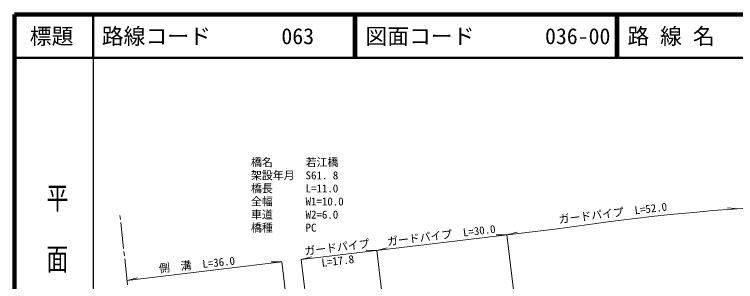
# Model space of a CAD drawing. Units: millimetres at full size, sheet at 1:1000; details may follow other scales. Extents: x 40000 to 680000, y 20000 to 380000.
# Drawn here: x 40000 to 205156, y 318694 to 380000 of the extents above; entities that cross this region are included whole.
import ezdxf
from ezdxf.enums import TextEntityAlignment as Align

# ---------------------------------------------------------------- set-up
doc = ezdxf.new("R2010")
doc.units = ezdxf.units.MM
doc.header["$LTSCALE"] = 1000
doc.linetypes.add('CHAIN', pattern=[18.5, 12, -1.5, 3.5, -1.5])
for name, color, linetype, lineweight in [('M-BMK', 2, 'CHAIN', 13), ('M-STR-HTXT', 7, 'Continuous', 13), ('M-TTL', 2, 'Continuous', 140), ('M-TTL-BAND', 7, 'Continuous', 25), ('M-TTL-LINE', 7, 'Continuous', 50)]:
    doc.layers.add(name, color=color, linetype=linetype, lineweight=lineweight)
doc.layers.add('M-BMK-HTXT', color=7, linetype='Continuous')
doc.layers.add('M-TTL-TXT', color=7, linetype='Continuous')
doc.styles.add('@ＭＳ ゴシック', font='')
doc.styles.add('ＭＳ ゴシック', font='')
doc.styles.get('@ＭＳ ゴシック').set_extended_font_data('@MS Gothic')
doc.styles.get('ＭＳ ゴシック').set_extended_font_data('MS Gothic')

msp = doc.modelspace()

# ---------------------------------------------------------------- linework, layer by layer
at = {"layer": 'M-BMK'}
for p, q in [((64263, 332966), (64164, 333861)), ((65004, 326307), (64341, 332271)), ((65192, 324618), (65081, 325612)), ((65933, 317959), (65269, 323922))]:
    msp.add_line(p, q, dxfattribs=at)
at = {"layer": 'M-STR-HTXT'}
for p, q in [((205729, 335422), (203279, 335583)), ((164343, 330788), (105691, 323743)), ((152770, 329398), (150316, 329447)), ((152770, 329398), (155143, 330027)), ((154559, 314505), (152770, 329398)), ((123004, 325822), (120550, 325872)), ((123004, 325822), (125377, 326452)), ((124793, 310929), (123004, 325822)), ((105691, 323743), (108064, 324372)), ((107480, 308850), (105691, 323743)), ((101253, 323210), (65822, 318954)), ((101253, 323210), (98798, 323259)), ((103042, 308317), (101253, 323210)), ((65822, 318954), (68195, 319583))]:
    msp.add_line(p, q, dxfattribs=at)
msp.add_arc((243748, -191146), 527939, 83.08943, 98.65037, dxfattribs=at)
at = {"layer": 'M-TTL'}
for p, q in [((40000, 380000), (40000, 20000)), ((680000, 380000), (40000, 380000))]:
    msp.add_line(p, q, dxfattribs=at)
at = {"layer": 'M-TTL-BAND'}
msp.add_line((58000, 370000), (58000, 20000), dxfattribs=at)
at = {"layer": 'M-TTL-LINE'}
for p, q in [((58000, 380000), (58000, 370000)), ((117750, 380000), (117750, 370000)), ((118250, 380000), (118250, 370000)), ((177750, 380000), (177750, 370000)), ((178250, 380000), (178250, 370000)), ((40000, 370000), (680000, 370000))]:
    msp.add_line(p, q, dxfattribs=at)

# ---------------------------------------------------------------- texts
at = {"layer": 'M-BMK-HTXT', "style": 'ＭＳ ゴシック'}
for s, p in [('橋名\u3000\u3000\u3000若江橋', (94179, 344607)), ('架設年月\u3000S61. 8', (94179, 341607)), ('橋長\u3000\u3000\u3000L=11.0', (94179, 338607)), ('全幅\u3000\u3000\u3000W1=10.0', (94179, 335607)), ('車道\u3000\u3000\u3000W2=6.0', (94179, 332607)), ('橋種\u3000\u3000\u3000PC', (94179, 329607))]:
    msp.add_text(s, height=1833, dxfattribs=at).set_placement(p, align=Align.BOTTOM_LEFT)
at = {"layer": 'M-STR-HTXT', "style": 'ＭＳ ゴシック'}
for s, rotation, p in [('ガードパイプ\u3000L=52.0', 6.855, (177221, 332969)), ('ガードパイプ\u3000L=30.0', 6.849, (137932, 327873)), ('ガードパイプ', 6.849, (114042, 325098)), ('側\u3000溝\u3000L=36.0', 6, (81947, 321144)), ('L=17.8', 6.849, (114221, 321992))]:
    msp.add_text(s, height=1833, rotation=rotation, dxfattribs=at).set_placement(p, align=Align.BOTTOM_CENTER)
at = {"layer": 'M-TTL-BAND', "style": '@ＭＳ ゴシック', "width": 1.4}
msp.add_text('平  面  図', height=3666, rotation=270, dxfattribs=at).set_placement((49777, 306475), align=Align.MIDDLE_RIGHT)
at = {"layer": 'M-TTL-TXT', "style": 'ＭＳ ゴシック'}
msp.add_text('標題', height=3666, dxfattribs=at).set_placement((48500, 375000), align=Align.MIDDLE_CENTER)
for s, p in [('路線コード', (60000, 375000)), ('063', (101142, 375000)), ('図面コード', (120380, 375000)), ('036-00', (161521, 375000)), ('路 線 名', (180380, 375000))]:
    msp.add_text(s, height=3666, dxfattribs=at).set_placement(p, align=Align.MIDDLE_LEFT)

doc.saveas('drawing.dxf')
